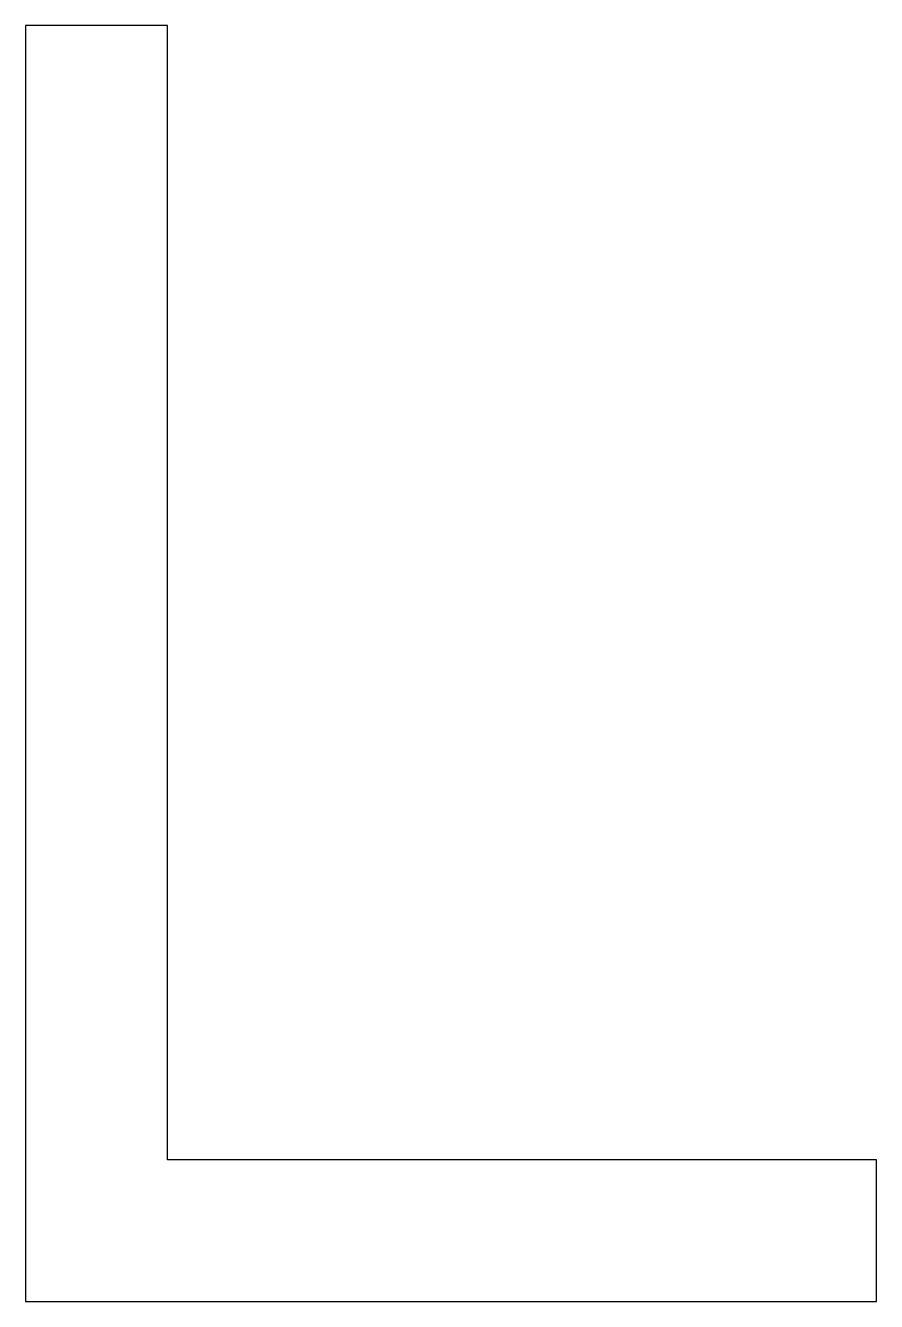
# Model space of a CAD drawing. Extents: x 70 to 130, y 140 to 230.
import ezdxf

# ---------------------------------------------------------------- set-up
doc = ezdxf.new("R2010")
doc.units = 0
doc.layers.get('0').update_dxf_attribs({"linetype": 'CONTINUOUS'})

msp = doc.modelspace()

# ---------------------------------------------------------------- linework, layer by layer
for p, q in [((80, 230), (70, 230)), ((70, 230), (70, 140)), ((80, 150), (80, 230)), ((130, 150), (80, 150)), ((130, 140), (130, 150)), ((70, 140), (130, 140))]:
    msp.add_line(p, q)

doc.saveas('drawing.dxf')
